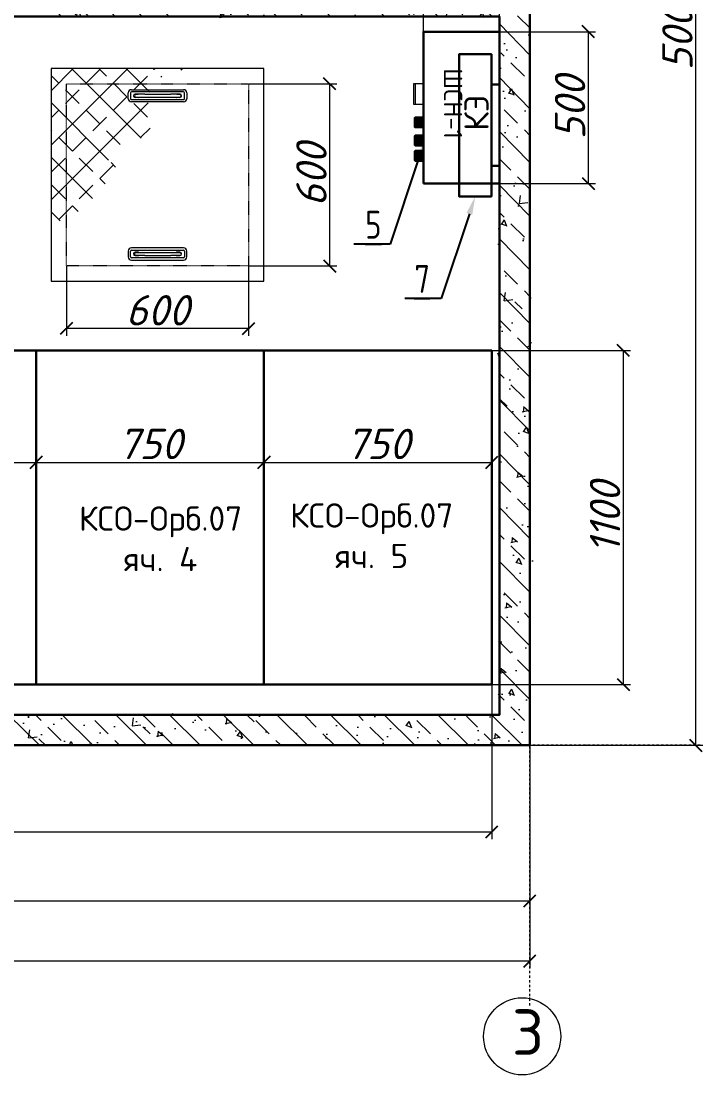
# Model space of a CAD drawing. Header units: millimetres. Extents: x 18305 to 53696, y 2146 to 15344.
# Drawn here: x 36218 to 38463, y 8515 to 11985 of the extents above; entities that cross this region are included whole.
import ezdxf
from ezdxf import colors
from ezdxf.entities.mleader import LeaderData, LeaderLine
from ezdxf.enums import TextEntityAlignment as Align
from ezdxf.math import Vec2, Vec3

# ---------------------------------------------------------------- set-up
doc = ezdxf.new("R2010")
doc.units = ezdxf.units.MM
doc.set_wipeout_variables(frame=1)
for name, pattern in [('A_HIDDEN1', [0.333334, 0.166667, -0.166667]), ('DASHDOT2', [0.5, 0.25, -0.125, 0, -0.125]), ('Сплошная', [0])]:
    doc.linetypes.add(name, pattern=pattern)
doc.layers.add('НОЛЬ', color=7, linetype='Continuous')
doc.layers.add('Основная', color=7, linetype='Continuous', lineweight=15)
doc.styles.get("Standard").update_dxf_attribs({"font": 'cs_gost2304a.shx'})
doc.styles.add('ГОСТ-100', font='isocpeur.ttf', dxfattribs={"height": 100})
doc.styles.add('ГОСТ-150', font='isocpeur.ttf', dxfattribs={"height": 150})
doc.styles.add('ГОСТ-60', font='isocpeur.ttf', dxfattribs={"height": 60})
doc.styles.add('ГОСТ-80', font='isocpeur.ttf', dxfattribs={"height": 80})
doc.styles.add('ИСО курсив', font='isocpeui.ttf')
doc.dimstyles.new('ГОСТ-80', dxfattribs={"dimtxt": 80, "dimasz": 40, "dimexe": 24, "dimexo": 1, "dimgap": 10, "dimtad": 1, "dimdec": 0, "dimtxsty": 'ГОСТ-80', "dimblk": 'OBLIQUE', "dimcen": 2.5, "dimclrd": 251, "dimclre": 251, "dimclrt": 251, "dimadec": 0, "dimazin": 0, "dimtfac": 1, "dimtdec": 0, "dimtmove": 0, "dimatfit": 3, "dimfxl": 250, "dimlwd": 9, "dimlwe": 9, "dimarcsym": 2})

# ---------------------------------------------------------------- blocks, each defined once
blk = doc.blocks.new('_OBLIQUE')
at = {"color": 0, "linetype": 'ByBlock'}
blk.add_line((-0.5, -0.5), (0.5, 0.5), dxfattribs=at)
blk = doc.blocks.new('*D1936')
at = {"color": 251, "linetype": 'Сплошная', "lineweight": 9, "transparency": 16777216}
for p, q in [((33892.78248774013, 9599.031825515092), (33892.78248774013, 9063.774502863846)), ((37892.78248774013, 9574.03182551547), (37892.78248774013, 9063.774502863846))]:
    blk.add_line(p, q, dxfattribs=at)
at = {"color": 251, "linetype": 'Continuous', "lineweight": 9, "transparency": 16777216}
blk.add_line((33892.78248774013, 9087.774502863846), (37892.78248774013, 9087.774502863846), dxfattribs=at)
at = {"layer": 'Defpoints', "color": 0, "transparency": 16777216}
for p in [(33892.78248774013, 9600.031825515092), (37892.78248774013, 9575.03182551547), (37892.78248774013, 9087.774502863846)]:
    blk.add_point(p, dxfattribs=at)
at = {"color": 251, "lineweight": 9, "transparency": 16777216, "xscale": 40, "yscale": 40, "zscale": 40, "rotation": 180}
blk.add_blockref('_OBLIQUE', (33892.78248774013, 9087.774502863846), dxfattribs=at)
at = {"color": 251, "lineweight": 9, "transparency": 16777216, "xscale": 40, "yscale": 40, "zscale": 40}
blk.add_blockref('_OBLIQUE', (37892.78248774013, 9087.774502863846), dxfattribs=at)
at = {"color": 7, "lineweight": 40, "transparency": 16777216, "insert": (35892.78248774013, 9147.774502863846), "char_height": 100, "attachment_point": 5, "style": 'ИСО курсив'}
blk.add_mtext('4000', dxfattribs=at)
blk = doc.blocks.new('*U889')
at = {"lineweight": 18}
h = blk.add_hatch(dxfattribs=at)
h.set_pattern_fill('ANSI33', scale=500)
h.set_pattern_definition([(45, (-270421877.2363863, -182957272.1720382), (-88.38834764831844, 88.38834764831844), []), (45, (-270421788.8480388, -182957272.1720382), (-88.38834764831844, 88.38834764831844), [62.5, -31.25])])
h.paths.add_polyline_path([(0, 4000.000000000015), (0, 0), (2500, 0), (2500, 4000.000000000015)])
h.paths.add_polyline_path([(2400, 3900.000000000015), (2400, 100), (100.0000000000001, 100), (100.0000000000001, 3900.000000000015)], flags=16)
h = blk.add_hatch(dxfattribs=at)
h.set_pattern_fill('AR-CONC', scale=30)
h.set_pattern_definition([(49.99999999999999, (-270421877.2363863, -182957272.1720382), (215.178054780226, -18.82564049477853), [22.5, -247.5]), (355, (-270421877.2363863, -182957272.1720382), (-41.6254000839, 225.6576401100035), [18, -198]), (100.45144446, (-270421859.304882, -182957273.7408414), (173.5526540181336, 206.8319972905888), [19.12205759999996, -210.3426335999997]), (46.18420000000001, (-270421877.2363863, -182957212.1720382), (320.1723992014717, -49.65578423792296), [33.75, -371.25]), (96.63563549, (-270421850.5553628, -182957216.3100303), (280.3985837022685, 292.2355802323651), [28.6831026, -315.5141279999999]), (351.1841639899999, (-270421877.2363863, -182957212.1720382), (280.3985835164319, 292.2355800809971), [27, -297.0000003]), (21, (-270421847.2363863, -182957227.1720382), (179.0721156355385, -120.7856671996016), [22.5, -247.5]), (326.0000000000001, (-270421847.2363863, -182957227.1720382), (72.99459957647451, 217.5450135140559), [18, -198]), (71.45144474, (-270421832.3137101, -182957237.2375104), (252.0667130189913, 96.75934584190615), [19.122057, -210.3426336]), (37.50000000000001, (-270421877.2363863, -182957272.1720382), (3.647956595187201, 99.86815614939344), [0, -195.6, 0, -201, 0, -198.75]), (7.499999999999999, (-270421877.2363863, -182957272.1720382), (78.92086123264458, 118.3235135647081), [0, -114.6, 0, -191.1, 0, -75.75]), (327.5, (-270421944.1363863, -182957272.1720382), (160.1467308517227, -6.766461520313927), [0, -75, 0, -234, 0, -310.5]), (317.5, (-270421974.1363863, -182957272.1720382), (174.9558508027159, 30.03149469969532), [0, -97.5, 0, -155.4, 0, -220.5])])
h.paths.add_polyline_path([(1.13686837721616e-13, 4000.000000000015), (0, 4.547473508864641e-13), (2500, 9.094947017729282e-13), (2500, 4000.000000000015)])
h.paths.add_polyline_path([(2400, 3900.000000000015), (2400, 100), (100.0000000000001, 100), (100, 3900.000000000015)], flags=16)
at = {"color": 7, "lineweight": 30}
for points in [[(0, 4000.000000000015), (2500, 4000.000000000015), (2500, 0), (0, 0)], [(100, 3900.000000000015), (2400, 3900.000000000015), (2400, 100), (100, 100)]]:
    blk.add_lwpolyline(points, close=True, dxfattribs=at)
blk = doc.blocks.new('A$C196e052b')
at = {"color": 252, "lineweight": 18}
blk.add_wipeout([(-400.0000000029106, 799.9999999999998), (-400.0000000029104, 99.99999999999966), (300.0000000000002, 99.99999999999976), (299.9999999999999, 799.9999999999999)], dxfattribs=at)
at = {"lineweight": 13, "ltscale": 2, "transparency": 33554687}
h = blk.add_hatch(dxfattribs=at)
h.set_pattern_fill('ANSI33', color=252, scale=20, angle=90)
h.set_pattern_definition([(135, (-1071955.989897668, -699230.8765057246), (-89.80256121069155, -89.80256121069154), []), (135, (-1071955.989897668, -699141.0739057581), (-89.80256121069155, -89.80256121069154), [63.50000000000002, -31.75000000000001])])
edge = h.paths.add_edge_path()
edge.add_spline(control_points=[(-400, 328.6136316210032), (-381.4811837077141, 222.0423559178598), (-86.93459724960849, 561.0194829106331), (-261.5274742245674, 461.8881329782307), (-250.1235035657883, 471.7240742268041), (-7.720676155295223, 641.090294778347), (-68.65601353859529, 558.5043798824772)], knot_values=[0, 0, 0, 0, 147.1957490608899, 240.430400332696, 284.5336143072386, 347.4544513214497, 347.4544513214497, 347.4544513214497, 347.4544513214497], degree=3, periodic=0)
edge.add_spline(control_points=[(-68.65601353859529, 558.5043798824772), (-83.88816663110629, 692.3374128341675), (-113.837870657444, 780.9436060786247), (63.87716839229688, 800)], knot_values=[347.4544513214497, 347.4544513214497, 347.4544513214497, 347.4544513214497, 519.254660040759, 519.254660040759, 519.254660040759, 519.254660040759], degree=3, periodic=0)
edge.add_line((63.87716839229688, 800), (-400, 800))
edge.add_line((-400, 800), (-400, 328.6136316210032))
h = blk.add_hatch(dxfattribs=at)
h.set_pattern_fill('ANSI33', color=252, scale=20, angle=180)
h.set_pattern_definition([(225, (-1071955.989897668, -699230.8765057246), (89.80256121069154, -89.80256121069155), []), (225, (-1072045.792497635, -699230.8765057246), (89.80256121069154, -89.80256121069155), [63.50000000000002, -31.75000000000001])])
edge = h.paths.add_edge_path()
edge.add_spline(control_points=[(-400, 328.6136316210032), (-381.4811837077141, 222.0423559178598), (-86.93459724960849, 561.0194829106331), (-261.5274742245674, 461.8881329782307), (-250.1235035657883, 471.7240742268041), (-7.720676155295223, 641.090294778347), (-68.65601353859529, 558.5043798824772)], knot_values=[0, 0, 0, 0, 147.1957490608899, 240.430400332696, 284.5336143072386, 347.4544513214497, 347.4544513214497, 347.4544513214497, 347.4544513214497], degree=3, periodic=0)
edge.add_spline(control_points=[(-68.65601353859529, 558.5043798824772), (-83.88816663110629, 692.3374128341675), (-113.837870657444, 780.9436060786247), (63.87716839229688, 800)], knot_values=[347.4544513214497, 347.4544513214497, 347.4544513214497, 347.4544513214497, 519.254660040759, 519.254660040759, 519.254660040759, 519.254660040759], degree=3, periodic=0)
edge.add_line((63.87716839229688, 800), (-400, 800))
edge.add_line((-400, 800), (-400, 328.6136316210032))
at = {"color": 252, "lineweight": 5, "ltscale": 2, "transparency": 33554687}
for p, q in [((-135.8519999996061, 730.4976490735426), (35.85199999657925, 730.4976490735426)), ((-146.2323484137887, 700.8133006691351), (-146.2323484137887, 720.1173006891622)), ((-138.8999999776715, 720.1173006891622), (-138.8999999776715, 700.8133006691351)), ((35.85199999657925, 723.1653006672277), (-135.8519999996061, 723.1653006672277)), ((-135.8519999996061, 697.7653006910696), (35.85199999657925, 697.7653006910696)), ((-123.9000295415753, 715.9652711152448), (-113.9000295415753, 715.9652711152448)), ((-113.9000295415753, 704.9652711152448), (-123.9000295415753, 704.9652711152448)), ((-91.10002952965442, 715.4652711152448), (-121.1000295296544, 715.4652711152448)), ((-121.1000295296544, 705.4652711152448), (-91.10002952965442, 705.4652711152448)), ((-91.10002952965442, 715.4652711152448), (-6.100029529654421, 715.4652711152448)), ((-91.10002952965442, 705.4652711152448), (-6.100029529654421, 705.4652711152448)), ((23.89997047034558, 715.4652711152448), (-6.100029529654421, 715.4652711152448)), ((-6.100029529654421, 705.4652711152448), (23.89997047034558, 705.4652711152448)), ((13.89997047034558, 715.9652711152448), (23.89997047034558, 715.9652711152448)), ((23.89997047034558, 704.9652711152448), (13.89997047034558, 704.9652711152448)), ((38.90000000444707, 700.8133006691351), (38.90000000444707, 720.1173006891622)), ((46.23234844056424, 720.1173006891622), (46.23234844056424, 700.8133006691351)), ((35.85199999657925, 690.4329522847547), (-135.8519999996061, 690.4329522847547)), ((35.85199999657925, 209.5670477151289), (-135.8519999996061, 209.5670477151289)), ((-146.2323484137887, 199.1866992711439), (-146.2323484137887, 179.8826992511167)), ((-138.8999999776715, 179.8826992511167), (-138.8999999776715, 199.1866992711439)), ((-135.8519999996061, 202.2346992492094), (35.85199999657925, 202.2346992492094)), ((35.85199999657925, 176.8346992730512), (-135.8519999996061, 176.8346992730512)), ((-113.9000295415753, 195.0347288250341), (-123.9000295415753, 195.0347288250341)), ((-123.9000295415753, 184.0347288250341), (-113.9000295415753, 184.0347288250341)), ((-121.1000295296544, 194.5347288250341), (-91.10002952965442, 194.5347288250341)), ((-91.10002952965442, 184.5347288250341), (-121.1000295296544, 184.5347288250341)), ((-91.10002952965442, 194.5347288250341), (-6.100029529654421, 194.5347288250341)), ((-91.10002952965442, 184.5347288250341), (-6.100029529654421, 184.5347288250341)), ((-6.100029529654421, 194.5347288250341), (23.89997047034558, 194.5347288250341)), ((23.89997047034558, 184.5347288250341), (-6.100029529654421, 184.5347288250341)), ((23.89997047034558, 195.0347288250341), (13.89997047034558, 195.0347288250341)), ((13.89997047034558, 184.0347288250341), (23.89997047034558, 184.0347288250341)), ((38.90000000444707, 199.1866992711439), (38.90000000444707, 179.8826992511167)), ((46.23234844056424, 179.8826992511167), (46.23234844056424, 199.1866992711439)), ((-135.8519999996061, 169.5023508667364), (35.85199999657925, 169.5023508667364))]:
    blk.add_line(p, q, dxfattribs=at)
at = {"color": 252, "lineweight": 18}
blk.add_lwpolyline([(300, 800), (-400, 800), (-400, 100), (300, 100)], close=True, dxfattribs=at)
at = {"color": 252, "linetype": 'A_HIDDEN1', "lineweight": 20, "ltscale": 10}
blk.add_lwpolyline([(-350, 750), (250, 750), (250, 150), (-350, 150)], close=True, dxfattribs=at)
at = {"color": 252, "lineweight": 5, "ltscale": 2, "transparency": 33554687}
for centre, radius, start, end in [((-135.8519999996061, 720.1173006891622), 10.38034841870831, 90, 180), ((35.85199999657925, 720.1173006891622), 10.38034841872286, 0, 90), ((-135.8519999996061, 700.8133006691351), 10.38034841872286, 180, 270), ((-135.8519999996061, 720.1173006891622), 3.048000000009781, 90, 180), ((-135.8519999996061, 700.8133006691351), 3.047999999995229, 180, 270), ((-123.9000295415753, 710.4652711152448), 5.500000000000002, 90, 270), ((-121.1000295296544, 710.4652711152448), 5.000000000000002, 90, 270), ((-113.9000295415753, 710.4652711152448), 5.50000000000187, 65.38002367758496, 90), ((-113.9000295415753, 710.4652711152448), 5.500000000000002, 270, 294.619976322415), ((13.89997047034558, 710.4652711152448), 5.500000000000002, 90, 114.619976322415), ((13.89997047034558, 710.4652711152448), 5.50000000000187, 245.380023677585, 270), ((23.89997047034558, 710.4652711152448), 5.500000000000002, 270, 90), ((23.89997047034558, 710.4652711152448), 5.000000000000002, 270, 90), ((35.85199999657925, 720.1173006891622), 3.047999999995229, 0, 90), ((35.85199999657925, 700.8133006691351), 3.048000000009781, 270, 0), ((35.85199999657925, 700.8133006691351), 10.38034841870831, 270, 0), ((-135.8519999996061, 199.1866992711439), 10.38034841872286, 90, 180), ((35.85199999657925, 199.1866992711439), 10.38034841870831, 0, 90), ((-135.8519999996061, 179.8826992511167), 10.38034841870831, 180, 270), ((-135.8519999996061, 199.1866992711439), 3.047999999995229, 90, 180), ((-135.8519999996061, 179.8826992511167), 3.048000000009781, 180, 270), ((-123.9000295415753, 189.5347288250341), 5.500000000000002, 90, 270), ((-121.1000295296544, 189.5347288250341), 5.000000000000002, 90, 270), ((-113.9000295415753, 189.5347288250341), 5.500000000000002, 65.38002367758496, 90), ((-113.9000295415753, 189.5347288250341), 5.50000000000187, 270, 294.619976322415), ((13.89997047034558, 189.5347288250341), 5.50000000000187, 90, 114.619976322415), ((13.89997047034558, 189.5347288250341), 5.500000000000002, 245.380023677585, 270), ((23.89997047034558, 189.5347288250341), 5.500000000000002, 270, 90), ((23.89997047034558, 189.5347288250341), 5.000000000000002, 270, 90), ((35.85199999657925, 199.1866992711439), 3.048000000009781, 0, 90), ((35.85199999657925, 179.8826992511167), 3.047999999995229, 270, 0), ((35.85199999657925, 179.8826992511167), 10.38034841872286, 270, 0)]:
    blk.add_arc(centre, radius, start, end, dxfattribs=at)
blk = doc.blocks.new('к4у4е54е')
at = {"color": 7, "lineweight": 40}
blk.add_blockref('A$C196e052b', (3440.590660401736, 750.3810383882083), dxfattribs=at)
blk = doc.blocks.new('*D1946')
at = {"color": 251, "linetype": 'Сплошная', "lineweight": 9, "transparency": 16777216}
for p, q in [((36968.21769169836, 11778.62392857476), (37258.04792919189, 11778.62392857476)), ((36968.21769169836, 11178.62392857476), (37258.04792919189, 11178.62392857476))]:
    blk.add_line(p, q, dxfattribs=at)
at = {"color": 251, "linetype": 'Continuous', "lineweight": 9, "transparency": 16777216}
blk.add_line((37234.04792919189, 11778.62392857476), (37234.04792919189, 11178.62392857476), dxfattribs=at)
at = {"layer": 'Defpoints', "color": 0, "transparency": 16777216}
for p in [(36967.21769169836, 11778.62392857476), (36967.21769169836, 11178.62392857476), (37234.04792919189, 11178.62392857476)]:
    blk.add_point(p, dxfattribs=at)
at = {"color": 251, "lineweight": 9, "transparency": 16777216, "xscale": 40, "yscale": 40, "zscale": 40}
for p, rotation in [((37234.04792919189, 11778.62392857476), 90), ((37234.04792919189, 11178.62392857476), 270)]:
    blk.add_blockref('_OBLIQUE', p, dxfattribs=dict(at, rotation=rotation))
at = {"color": 7, "lineweight": 40, "transparency": 16777216, "insert": (37174.04792919188, 11478.62392857475), "char_height": 100, "attachment_point": 5, "rotation": 90, "style": 'ИСО курсив'}
blk.add_mtext('600', dxfattribs=at)
blk = doc.blocks.new('*D1947')
at = {"color": 251, "linetype": 'Сплошная', "lineweight": 9, "transparency": 16777216}
for p, q in [((36367.21769169834, 11177.62392857473), (36367.21769169834, 10948.67539437488)), ((36967.21769169834, 11177.62392857473), (36967.21769169834, 10948.67539437488))]:
    blk.add_line(p, q, dxfattribs=at)
at = {"color": 251, "linetype": 'Continuous', "lineweight": 9, "transparency": 16777216}
blk.add_line((36967.21769169834, 10972.67539437488), (36367.21769169834, 10972.67539437488), dxfattribs=at)
at = {"layer": 'Defpoints', "color": 0, "transparency": 16777216}
for p in [(36367.21769169834, 11178.62392857473), (36967.21769169834, 11178.62392857473), (36367.21769169834, 10972.67539437488)]:
    blk.add_point(p, dxfattribs=at)
at = {"color": 251, "lineweight": 9, "transparency": 16777216, "xscale": 40, "yscale": 40, "zscale": 40, "rotation": 180}
blk.add_blockref('_OBLIQUE', (36367.21769169834, 10972.67539437488), dxfattribs=at)
at = {"color": 251, "lineweight": 9, "transparency": 16777216, "xscale": 40, "yscale": 40, "zscale": 40}
blk.add_blockref('_OBLIQUE', (36967.21769169834, 10972.67539437488), dxfattribs=at)
at = {"color": 7, "lineweight": 40, "transparency": 16777216, "insert": (36667.21769169834, 11032.67539437488), "char_height": 100, "attachment_point": 5, "style": 'ИСО курсив'}
blk.add_mtext('600', dxfattribs=at)
blk = doc.blocks.new('*D1967')
at = {"color": 251, "linetype": 'Сплошная', "lineweight": 9, "transparency": 16777216}
for p, q in [((37893.78248774055, 14600.0318255151), (38462.79505296413, 14600.0318255151)), ((37893.78248774055, 9600.031825515096), (38462.79505296413, 9600.031825515096))]:
    blk.add_line(p, q, dxfattribs=at)
at = {"color": 251, "linetype": 'Continuous', "lineweight": 9, "transparency": 16777216}
blk.add_line((38438.79505296413, 14600.0318255151), (38438.79505296413, 9600.031825515096), dxfattribs=at)
at = {"layer": 'Defpoints', "color": 0, "transparency": 16777216}
for p in [(37892.78248774055, 14600.0318255151), (37892.78248774055, 9600.031825515096), (38438.79505296413, 9600.031825515096)]:
    blk.add_point(p, dxfattribs=at)
at = {"color": 251, "lineweight": 9, "transparency": 16777216, "xscale": 40, "yscale": 40, "zscale": 40}
for p, rotation in [((38438.79505296413, 14600.0318255151), 90), ((38438.79505296413, 9600.031825515096), 270)]:
    blk.add_blockref('_OBLIQUE', p, dxfattribs=dict(at, rotation=rotation))
at = {"color": 7, "lineweight": 40, "transparency": 16777216, "insert": (38378.79505296412, 11961.78590835677), "char_height": 100, "attachment_point": 5, "rotation": 90, "style": 'ИСО курсив'}
blk.add_mtext('5000', dxfattribs=at)
blk = doc.blocks.new('*D1871')
at = {"color": 251, "linetype": 'Сплошная', "lineweight": 9, "transparency": 16777216}
for p, q in [((35517.78248774052, 10734.33528456214), (35517.78248774052, 10507.85205545754)), ((36267.78248774052, 10734.33528456214), (36267.78248774052, 10507.85205545754))]:
    blk.add_line(p, q, dxfattribs=at)
at = {"color": 251, "linetype": 'Continuous', "lineweight": 9, "transparency": 16777216}
blk.add_line((35517.78248774052, 10531.85205545754), (36267.78248774052, 10531.85205545754), dxfattribs=at)
at = {"layer": 'Defpoints', "color": 0, "transparency": 16777216}
for p in [(35517.78248774052, 10735.33528456214), (36267.78248774052, 10735.33528456214), (36267.78248774052, 10531.85205545754)]:
    blk.add_point(p, dxfattribs=at)
at = {"color": 251, "lineweight": 9, "transparency": 16777216, "xscale": 40, "yscale": 40, "zscale": 40, "rotation": 180}
blk.add_blockref('_OBLIQUE', (35517.78248774052, 10531.85205545754), dxfattribs=at)
at = {"color": 251, "lineweight": 9, "transparency": 16777216, "xscale": 40, "yscale": 40, "zscale": 40}
blk.add_blockref('_OBLIQUE', (36267.78248774052, 10531.85205545754), dxfattribs=at)
at = {"color": 7, "lineweight": 40, "transparency": 16777216, "insert": (35892.78248774052, 10592.49599485148), "char_height": 100, "attachment_point": 5, "style": 'ИСО курсив'}
blk.add_mtext('750', dxfattribs=at)
blk = doc.blocks.new('*D1872')
at = {"color": 251, "linetype": 'Сплошная', "lineweight": 9, "transparency": 16777216}
for p, q in [((36267.78248774052, 10734.33528456214), (36267.78248774052, 10507.85205545754)), ((37017.78248774052, 10734.33528456214), (37017.78248774052, 10507.85205545754))]:
    blk.add_line(p, q, dxfattribs=at)
at = {"color": 251, "linetype": 'Continuous', "lineweight": 9, "transparency": 16777216}
blk.add_line((36267.78248774052, 10531.85205545754), (37017.78248774052, 10531.85205545754), dxfattribs=at)
at = {"layer": 'Defpoints', "color": 0, "transparency": 16777216}
for p in [(36267.78248774052, 10735.33528456214), (37017.78248774052, 10735.33528456214), (37017.78248774052, 10531.85205545754)]:
    blk.add_point(p, dxfattribs=at)
at = {"color": 251, "lineweight": 9, "transparency": 16777216, "xscale": 40, "yscale": 40, "zscale": 40, "rotation": 180}
blk.add_blockref('_OBLIQUE', (36267.78248774052, 10531.85205545754), dxfattribs=at)
at = {"color": 251, "lineweight": 9, "transparency": 16777216, "xscale": 40, "yscale": 40, "zscale": 40}
blk.add_blockref('_OBLIQUE', (37017.78248774052, 10531.85205545754), dxfattribs=at)
at = {"color": 7, "lineweight": 40, "transparency": 16777216, "insert": (36642.78248774052, 10592.49599485148), "char_height": 100, "attachment_point": 5, "style": 'ИСО курсив'}
blk.add_mtext('750', dxfattribs=at)
blk = doc.blocks.new('*D1873')
at = {"color": 251, "linetype": 'Сплошная', "lineweight": 9, "transparency": 16777216}
for p, q in [((37017.78248774052, 10734.33528456214), (37017.78248774052, 10507.85205545754)), ((37767.78248774052, 10734.33528456214), (37767.78248774052, 10507.85205545754))]:
    blk.add_line(p, q, dxfattribs=at)
at = {"color": 251, "linetype": 'Continuous', "lineweight": 9, "transparency": 16777216}
blk.add_line((37017.78248774052, 10531.85205545754), (37767.78248774052, 10531.85205545754), dxfattribs=at)
at = {"layer": 'Defpoints', "color": 0, "transparency": 16777216}
for p in [(37017.78248774052, 10735.33528456214), (37767.78248774052, 10735.33528456214), (37767.78248774052, 10531.85205545754)]:
    blk.add_point(p, dxfattribs=at)
at = {"color": 251, "lineweight": 9, "transparency": 16777216, "xscale": 40, "yscale": 40, "zscale": 40, "rotation": 180}
blk.add_blockref('_OBLIQUE', (37017.78248774052, 10531.85205545754), dxfattribs=at)
at = {"color": 251, "lineweight": 9, "transparency": 16777216, "xscale": 40, "yscale": 40, "zscale": 40}
blk.add_blockref('_OBLIQUE', (37767.78248774052, 10531.85205545754), dxfattribs=at)
at = {"color": 7, "lineweight": 40, "transparency": 16777216, "insert": (37392.78248774052, 10592.49599485148), "char_height": 100, "attachment_point": 5, "style": 'ИСО курсив'}
blk.add_mtext('750', dxfattribs=at)
blk = doc.blocks.new('*D1969')
at = {"color": 251, "linetype": 'Сплошная', "lineweight": 9, "transparency": 16777216}
for p, q in [((34017.78248774052, 9799.031825515092), (34017.78248774052, 9291.28692914173)), ((37767.78248774052, 9799.031825515092), (37767.78248774052, 9291.28692914173))]:
    blk.add_line(p, q, dxfattribs=at)
at = {"color": 251, "linetype": 'Continuous', "lineweight": 9, "transparency": 16777216}
blk.add_line((34017.78248774052, 9315.28692914173), (37767.78248774052, 9315.28692914173), dxfattribs=at)
at = {"layer": 'Defpoints', "color": 0, "transparency": 16777216}
for p in [(34017.78248774052, 9800.031825515092), (37767.78248774052, 9800.031825515092), (37767.78248774052, 9315.28692914173)]:
    blk.add_point(p, dxfattribs=at)
at = {"color": 251, "lineweight": 9, "transparency": 16777216, "xscale": 40, "yscale": 40, "zscale": 40, "rotation": 180}
blk.add_blockref('_OBLIQUE', (34017.78248774052, 9315.28692914173), dxfattribs=at)
at = {"color": 251, "lineweight": 9, "transparency": 16777216, "xscale": 40, "yscale": 40, "zscale": 40}
blk.add_blockref('_OBLIQUE', (37767.78248774052, 9315.28692914173), dxfattribs=at)
at = {"color": 7, "lineweight": 40, "transparency": 16777216, "insert": (35892.78248774052, 9375.93086853567), "char_height": 100, "attachment_point": 5, "style": 'ИСО курсив'}
blk.add_mtext('3750', dxfattribs=at)
blk = doc.blocks.new('*D1973')
at = {"color": 251, "linetype": 'Сплошная', "lineweight": 9, "transparency": 16777216}
for p, q in [((27842.78248774018, 9599.031825515092), (27842.78248774018, 8865.858621880237)), ((37892.78248774016, 9599.031825514336), (37892.78248774016, 8865.858621880237))]:
    blk.add_line(p, q, dxfattribs=at)
at = {"color": 251, "linetype": 'Continuous', "lineweight": 9, "transparency": 16777216}
blk.add_line((27842.78248774018, 8889.858621880237), (37892.78248774016, 8889.858621880237), dxfattribs=at)
at = {"layer": 'Defpoints', "color": 0, "transparency": 16777216}
for p in [(27842.78248774018, 9600.031825515092), (37892.78248774016, 9600.031825514336), (37892.78248774016, 8889.858621880237)]:
    blk.add_point(p, dxfattribs=at)
at = {"color": 251, "lineweight": 9, "transparency": 16777216, "xscale": 40, "yscale": 40, "zscale": 40, "rotation": 180}
blk.add_blockref('_OBLIQUE', (27842.78248774018, 8889.858621880237), dxfattribs=at)
at = {"color": 251, "lineweight": 9, "transparency": 16777216, "xscale": 40, "yscale": 40, "zscale": 40}
blk.add_blockref('_OBLIQUE', (37892.78248774016, 8889.858621880237), dxfattribs=at)
at = {"color": 7, "lineweight": 40, "transparency": 16777216, "insert": (32867.78248774017, 8949.858621880237), "char_height": 100, "attachment_point": 5, "style": 'ИСО курсив'}
blk.add_mtext('10050', dxfattribs=at)
blk = doc.blocks.new('*D1977')
at = {"color": 251, "linetype": 'Сплошная', "lineweight": 9, "transparency": 16777216}
for p, q in [((37768.78248774054, 10900.0318255151), (38224.5960257298, 10900.0318255151)), ((37768.78248774054, 9800.031825515096), (38224.5960257298, 9800.031825515096))]:
    blk.add_line(p, q, dxfattribs=at)
at = {"color": 251, "linetype": 'Continuous', "lineweight": 9, "transparency": 16777216}
blk.add_line((38200.5960257298, 10900.0318255151), (38200.5960257298, 9800.031825515096), dxfattribs=at)
at = {"layer": 'Defpoints', "color": 0, "transparency": 16777216}
for p in [(37767.78248774054, 10900.0318255151), (37767.78248774054, 9800.031825515096), (38200.5960257298, 9800.031825515096)]:
    blk.add_point(p, dxfattribs=at)
at = {"color": 251, "lineweight": 9, "transparency": 16777216, "xscale": 40, "yscale": 40, "zscale": 40}
for p, rotation in [((38200.5960257298, 10900.0318255151), 90), ((38200.5960257298, 9800.031825515096), 270)]:
    blk.add_blockref('_OBLIQUE', p, dxfattribs=dict(at, rotation=rotation))
at = {"color": 7, "lineweight": 40, "transparency": 16777216, "insert": (38140.59602572979, 10350.03182551508), "char_height": 100, "attachment_point": 5, "rotation": 90, "style": 'ИСО курсив'}
blk.add_mtext('1100', dxfattribs=at)
blk = doc.blocks.new('*D1940')
at = {"color": 251, "linetype": 'Сплошная', "lineweight": 9, "transparency": 16777216}
for p, q in [((37768.17429205133, 11950.0318255151), (38109.366659513, 11950.0318255151)), ((37781.05244051116, 11450.0318255151), (38109.366659513, 11450.0318255151))]:
    blk.add_line(p, q, dxfattribs=at)
at = {"color": 251, "linetype": 'Continuous', "lineweight": 9, "transparency": 16777216}
blk.add_line((38085.366659513, 11950.0318255151), (38085.366659513, 11450.0318255151), dxfattribs=at)
at = {"layer": 'Defpoints', "color": 0, "transparency": 16777216}
for p in [(37767.17429205133, 11950.0318255151), (37780.05244051116, 11450.0318255151), (38085.366659513, 11450.0318255151)]:
    blk.add_point(p, dxfattribs=at)
at = {"color": 251, "lineweight": 9, "transparency": 16777216, "xscale": 40, "yscale": 40, "zscale": 40}
for p, rotation in [((38085.366659513, 11950.0318255151), 90), ((38085.366659513, 11450.0318255151), 270)]:
    blk.add_blockref('_OBLIQUE', p, dxfattribs=dict(at, rotation=rotation))
at = {"color": 7, "lineweight": 40, "transparency": 16777216, "insert": (38025.36665951299, 11700.03182551508), "char_height": 100, "attachment_point": 5, "rotation": 90, "style": 'ИСО курсив'}
blk.add_mtext('500', dxfattribs=at)
blk = doc.blocks.new('*D1941')
at = {"color": 251, "linetype": 'Сплошная', "lineweight": 9, "transparency": 16777216}
for p, q in [((37542.78248774052, 11951.03182551509), (37542.78248774052, 12349.55604400707)), ((37792.78248774052, 11951.03182551509), (37792.78248774052, 12349.55604400707))]:
    blk.add_line(p, q, dxfattribs=at)
at = {"color": 251, "linetype": 'Continuous', "lineweight": 9, "transparency": 16777216}
blk.add_line((37542.78248774052, 12325.55604400707), (37792.78248774052, 12325.55604400707), dxfattribs=at)
at = {"layer": 'Defpoints', "color": 0, "transparency": 16777216}
for p in [(37792.78248774052, 12325.55604400707), (37542.78248774052, 11950.03182551509), (37792.78248774052, 11950.03182551509)]:
    blk.add_point(p, dxfattribs=at)
at = {"color": 251, "lineweight": 9, "transparency": 16777216, "xscale": 40, "yscale": 40, "zscale": 40, "rotation": 180}
blk.add_blockref('_OBLIQUE', (37542.78248774052, 12325.55604400707), dxfattribs=at)
at = {"color": 251, "lineweight": 9, "transparency": 16777216, "xscale": 40, "yscale": 40, "zscale": 40}
blk.add_blockref('_OBLIQUE', (37792.78248774052, 12325.55604400707), dxfattribs=at)
at = {"color": 7, "lineweight": 40, "transparency": 16777216, "insert": (37667.78248774052, 12385.55604400707), "char_height": 100, "attachment_point": 5, "style": 'ИСО курсив'}
blk.add_mtext('250', dxfattribs=at)

msp = doc.modelspace()

# ---------------------------------------------------------------- linework, layer by layer
at = {"color": 5, "linetype": 'Continuous', "lineweight": 30}
msp.add_lwpolyline([(37542.78248774052, 11450.03182551509), (37542.78248774052, 11950.03182551509), (37792.78248774052, 11950.03182551509), (37792.78248774052, 11450.03182551509)], close=True, dxfattribs=at)
at = {"color": 194, "lineweight": 30}
msp.add_lwpolyline([(37766.37554932815, 11825.87028610846), (37766.37554932815, 11407.87028610846), (37660.16923523087, 11407.87028610846), (37660.16923523087, 11825.87028610846), (37660.16923523087, 11875.87028610846), (37766.37554932815, 11875.87028610846)], close=True, dxfattribs=at)
for points in [[(37792.78248774014, 11875.87028610846), (37792.78248774014, 11775.87028610846), (37766.37554932815, 11775.87028610846)], [(37792.78248774014, 11407.87028610846), (37792.78248774014, 11507.87028610846), (37766.37554932815, 11507.87028610846)]]:
    msp.add_lwpolyline(points, dxfattribs=at)
at = {"color": 5, "lineweight": 30}
for points in [[(35517.78248774052, 9800.031825515092), (36267.78248774052, 9800.031825515092), (36267.78248774052, 10900.03182551509), (35517.78248774052, 10900.03182551509)], [(36267.78248774052, 9800.031825515092), (37017.78248774052, 9800.031825515092), (37017.78248774052, 10900.03182551509), (36267.78248774052, 10900.03182551509)], [(37767.78248774052, 10900.03182551509), (37017.78248774052, 10900.03182551509), (37017.78248774052, 9800.031825515092), (37767.78248774052, 9800.031825515092)]]:
    msp.add_lwpolyline(points, close=True, dxfattribs=at)
at = {"layer": 'НОЛЬ', "color": 44, "linetype": 'DASHDOT2', "lineweight": 20, "ltscale": 30}
for p, q in [((37892.78248774009, 8743.715090035083), (37892.78248774055, 14801.40677248174)), ((38453.78987930003, 9600.031825515092), (27205.2966047712, 9600.031825515092))]:
    msp.add_line(p, q, dxfattribs=at)
at = {"layer": 'НОЛЬ', "color": 44, "linetype": 'Continuous', "lineweight": 20, "ltscale": 30}
msp.add_circle((37867.78248774009, 8641.644330686046), 127.0707593490556, dxfattribs=at)
at = {"layer": 'Основная', "color": 5, "linetype": 'ByBlock', "lineweight": 0, "ltscale": 10}
for p, q in [((37510.78248774052, 11709.77632692386), (37510.78248774052, 11779.29593334929)), ((37510.78248774052, 11779.29593334929), (37542.78248774052, 11779.29593334929)), ((37515.28248774052, 11779.29593334929), (37515.28248774052, 11709.77632692386)), ((37542.78248774052, 11709.77632692386), (37510.78248774052, 11709.77632692386)), ((37512.78248774052, 11666.05214736541), (37515.78248774052, 11669.05214736541)), ((37512.78248774052, 11666.05214736541), (37512.78248774052, 11637.05214736541)), ((37538.78248774052, 11669.05214736541), (37515.78248774052, 11669.05214736541)), ((37515.78248774052, 11669.05214736541), (37515.78248774052, 11634.05214736541)), ((37538.78248774052, 11667.6521473669), (37515.78248774052, 11667.6521473669)), ((37538.78248774052, 11666.45214736578), (37515.78248774052, 11666.45214736578)), ((37538.78248774052, 11665.25214736653), (37515.78248774052, 11665.25214736653)), ((37538.78248774052, 11664.05214736634), (37515.78248774052, 11664.05214736634)), ((37538.78248774052, 11662.85214736615), (37515.78248774052, 11662.85214736615)), ((37538.78248774052, 11661.6521473669), (37515.78248774052, 11661.6521473669)), ((37538.78248774052, 11669.05214736541), (37538.78248774052, 11634.05214736541)), ((37538.78248774052, 11666.05214736541), (37542.78248774052, 11666.05214736541)), ((37512.78248774052, 11637.05214736541), (37515.78248774052, 11634.05214736541)), ((37538.78248774052, 11660.45214736578), (37515.78248774052, 11660.45214736578)), ((37538.78248774052, 11659.25214736653), (37515.78248774052, 11659.25214736653)), ((37538.78248774052, 11658.05214736634), (37515.78248774052, 11658.05214736634)), ((37538.78248774052, 11656.85214736615), (37515.78248774052, 11656.85214736615)), ((37538.78248774052, 11655.6521473669), (37515.78248774052, 11655.6521473669)), ((37538.78248774052, 11654.45214736578), (37515.78248774052, 11654.45214736578)), ((37538.78248774052, 11653.25214736653), (37515.78248774052, 11653.25214736653)), ((37538.78248774052, 11652.05214736634), (37515.78248774052, 11652.05214736634)), ((37538.78248774052, 11650.85214736615), (37515.78248774052, 11650.85214736615)), ((37538.78248774052, 11649.65214736597), (37515.78248774052, 11649.65214736597)), ((37538.78248774052, 11648.45214736578), (37515.78248774052, 11648.45214736578)), ((37538.78248774052, 11647.25214736653), (37515.78248774052, 11647.25214736653)), ((37538.78248774052, 11646.05214736634), (37515.78248774052, 11646.05214736634)), ((37538.78248774052, 11644.85214736615), (37515.78248774052, 11644.85214736615)), ((37538.78248774052, 11643.65214736597), (37515.78248774052, 11643.65214736597)), ((37538.78248774052, 11642.45214736578), (37515.78248774052, 11642.45214736578)), ((37538.78248774052, 11641.25214736653), (37515.78248774052, 11641.25214736653)), ((37538.78248774052, 11640.05214736541), (37515.78248774052, 11640.05214736541)), ((37538.78248774052, 11638.85214736615), (37515.78248774052, 11638.85214736615)), ((37538.78248774052, 11637.65214736597), (37515.78248774052, 11637.65214736597)), ((37538.78248774052, 11636.45214736578), (37515.78248774052, 11636.45214736578)), ((37538.78248774052, 11635.25214736653), (37515.78248774052, 11635.25214736653)), ((37515.78248774052, 11634.05214736541), (37538.78248774052, 11634.05214736541)), ((37538.78248774052, 11637.05214736541), (37542.78248774052, 11637.05214736541)), ((37512.78248774052, 11606.05214736541), (37515.78248774052, 11609.05214736541)), ((37512.78248774052, 11606.05214736541), (37512.78248774052, 11577.05214736541)), ((37538.78248774052, 11609.05214736541), (37515.78248774052, 11609.05214736541)), ((37515.78248774052, 11609.05214736541), (37515.78248774052, 11574.05214736541)), ((37538.78248774052, 11607.6521473669), (37515.78248774052, 11607.6521473669)), ((37538.78248774052, 11606.45214736578), (37515.78248774052, 11606.45214736578)), ((37538.78248774052, 11605.25214736653), (37515.78248774052, 11605.25214736653)), ((37538.78248774052, 11604.05214736634), (37515.78248774052, 11604.05214736634)), ((37538.78248774052, 11602.85214736615), (37515.78248774052, 11602.85214736615)), ((37538.78248774052, 11601.6521473669), (37515.78248774052, 11601.6521473669)), ((37538.78248774052, 11600.45214736578), (37515.78248774052, 11600.45214736578)), ((37538.78248774052, 11599.25214736653), (37515.78248774052, 11599.25214736653)), ((37538.78248774052, 11598.05214736634), (37515.78248774052, 11598.05214736634)), ((37538.78248774052, 11596.85214736615), (37515.78248774052, 11596.85214736615)), ((37538.78248774052, 11595.6521473669), (37515.78248774052, 11595.6521473669)), ((37538.78248774052, 11594.45214736578), (37515.78248774052, 11594.45214736578)), ((37538.78248774052, 11593.25214736653), (37515.78248774052, 11593.25214736653)), ((37538.78248774052, 11592.05214736634), (37515.78248774052, 11592.05214736634)), ((37538.78248774052, 11609.05214736541), (37538.78248774052, 11574.05214736541)), ((37538.78248774052, 11606.05214736541), (37542.78248774052, 11606.05214736541)), ((37512.78248774052, 11577.05214736541), (37515.78248774052, 11574.05214736541)), ((37512.78248774052, 11556.05214736541), (37515.78248774052, 11559.05214736541)), ((37538.78248774052, 11590.85214736615), (37515.78248774052, 11590.85214736615)), ((37538.78248774052, 11589.65214736597), (37515.78248774052, 11589.65214736597)), ((37538.78248774052, 11588.45214736578), (37515.78248774052, 11588.45214736578)), ((37538.78248774052, 11587.25214736653), (37515.78248774052, 11587.25214736653)), ((37538.78248774052, 11586.05214736634), (37515.78248774052, 11586.05214736634)), ((37538.78248774052, 11584.85214736615), (37515.78248774052, 11584.85214736615)), ((37538.78248774052, 11583.65214736597), (37515.78248774052, 11583.65214736597)), ((37538.78248774052, 11582.45214736578), (37515.78248774052, 11582.45214736578)), ((37538.78248774052, 11581.25214736653), (37515.78248774052, 11581.25214736653)), ((37538.78248774052, 11580.05214736541), (37515.78248774052, 11580.05214736541)), ((37538.78248774052, 11578.85214736615), (37515.78248774052, 11578.85214736615)), ((37538.78248774052, 11577.65214736597), (37515.78248774052, 11577.65214736597)), ((37538.78248774052, 11576.45214736578), (37515.78248774052, 11576.45214736578)), ((37538.78248774052, 11575.25214736653), (37515.78248774052, 11575.25214736653)), ((37515.78248774052, 11574.05214736541), (37538.78248774052, 11574.05214736541)), ((37538.78248774052, 11559.05214736541), (37515.78248774052, 11559.05214736541)), ((37515.78248774052, 11559.05214736541), (37515.78248774052, 11524.05214736541)), ((37538.78248774052, 11557.6521473669), (37515.78248774052, 11557.6521473669)), ((37538.78248774052, 11577.05214736541), (37542.78248774052, 11577.05214736541)), ((37538.78248774052, 11559.05214736541), (37538.78248774052, 11524.05214736541)), ((37512.78248774052, 11556.05214736541), (37512.78248774052, 11527.05214736541)), ((37512.78248774052, 11527.05214736541), (37515.78248774052, 11524.05214736541)), ((37538.78248774052, 11556.45214736578), (37515.78248774052, 11556.45214736578)), ((37538.78248774052, 11555.25214736653), (37515.78248774052, 11555.25214736653)), ((37538.78248774052, 11554.05214736634), (37515.78248774052, 11554.05214736634)), ((37538.78248774052, 11552.85214736615), (37515.78248774052, 11552.85214736615)), ((37538.78248774052, 11551.6521473669), (37515.78248774052, 11551.6521473669)), ((37538.78248774052, 11550.45214736578), (37515.78248774052, 11550.45214736578)), ((37538.78248774052, 11549.25214736653), (37515.78248774052, 11549.25214736653)), ((37538.78248774052, 11548.05214736634), (37515.78248774052, 11548.05214736634)), ((37538.78248774052, 11546.85214736615), (37515.78248774052, 11546.85214736615)), ((37538.78248774052, 11545.6521473669), (37515.78248774052, 11545.6521473669)), ((37538.78248774052, 11544.45214736578), (37515.78248774052, 11544.45214736578)), ((37538.78248774052, 11543.25214736653), (37515.78248774052, 11543.25214736653)), ((37538.78248774052, 11542.05214736634), (37515.78248774052, 11542.05214736634)), ((37538.78248774052, 11540.85214736615), (37515.78248774052, 11540.85214736615)), ((37538.78248774052, 11539.65214736597), (37515.78248774052, 11539.65214736597)), ((37538.78248774052, 11538.45214736578), (37515.78248774052, 11538.45214736578)), ((37538.78248774052, 11537.25214736653), (37515.78248774052, 11537.25214736653)), ((37538.78248774052, 11536.05214736634), (37515.78248774052, 11536.05214736634)), ((37538.78248774052, 11534.85214736615), (37515.78248774052, 11534.85214736615)), ((37538.78248774052, 11533.65214736597), (37515.78248774052, 11533.65214736597)), ((37538.78248774052, 11532.45214736578), (37515.78248774052, 11532.45214736578)), ((37538.78248774052, 11531.25214736653), (37515.78248774052, 11531.25214736653)), ((37538.78248774052, 11530.05214736541), (37515.78248774052, 11530.05214736541)), ((37538.78248774052, 11528.85214736615), (37515.78248774052, 11528.85214736615)), ((37538.78248774052, 11527.65214736597), (37515.78248774052, 11527.65214736597)), ((37538.78248774052, 11526.45214736578), (37515.78248774052, 11526.45214736578)), ((37538.78248774052, 11525.25214736653), (37515.78248774052, 11525.25214736653)), ((37515.78248774052, 11524.05214736541), (37538.78248774052, 11524.05214736541)), ((37538.78248774052, 11556.05214736541), (37542.78248774052, 11556.05214736541)), ((37538.78248774052, 11527.05214736541), (37542.78248774052, 11527.05214736541))]:
    msp.add_line(p, q, dxfattribs=at)

# ---------------------------------------------------------------- block references
at = {"color": 7, "rotation": 270}
msp.add_blockref('*U889', (33892.78248774052, 12100.03182551509), dxfattribs=at)

# ---------------------------------------------------------------- texts
at = {"color": 5, "linetype": 'Continuous', "lineweight": 30, "style": 'ГОСТ-60'}
msp.add_text('ШСН-1', height=60, rotation=270, dxfattribs=at).set_placement((37640.32981187508, 11713.52405234036), align=Align.MIDDLE_CENTER)
at = {"color": 194, "lineweight": 30, "insert": (37717.34191240028, 11683.21956075041), "char_height": 80, "attachment_point": 5, "rotation": 90, "style": 'ГОСТ-100'}
msp.add_mtext_dynamic_manual_height_columns('\\pxqc;КЭ', width=1812.984121850619, gutter_width=500, heights=[0], dxfattribs=at)
at = {"color": 5, "lineweight": 30, "char_height": 80, "attachment_point": 7, "style": 'ГОСТ-80'}
for s, insert in [('\\pxqc;КСО-Орб.07\\Pяч. 4', (36416.09986648711, 10173.40223635576)), ('\\pxqc;КСО-Орб.07\\Pяч. 5', (37110.92968650041, 10183.49243772018))]:
    msp.add_mtext_dynamic_manual_height_columns(s, width=522.7545420031529, gutter_width=450, heights=[0], dxfattribs=dict(at, insert=insert))
at = {"color": 44, "lineweight": 20, "ltscale": 2, "insert": (37834.27064177654, 8730.663921792147), "char_height": 150, "attachment_point": 1, "style": 'ГОСТ-150'}
msp.add_mtext_dynamic_manual_height_columns('3', width=681.0759849082679, gutter_width=350, heights=[0], dxfattribs=at)

# ---------------------------------------------------------------- dimensions: what is measured, and where the dimension line sits
at = {"color": 7, "lineweight": 40}
dim = msp.add_linear_dim(base=(38438.79505296413, 9600.031825515096), p1=(37892.78248774054, 14600.03182551509), p2=(37892.78248774054, 9600.031825515092), angle=90, dimstyle='ГОСТ-80', override={"dimtxt": 100, "dimtxsty": 'ИСО курсив', "dimclrt": 7}, dxfattribs=at)
dim.commit()
dim.dimension.update_dxf_attribs({"geometry": '*D1967', "text_midpoint": (38438.79505296412, 11961.78590835677), "dimtype": 160})
for base, p1, p2, picture, middle in [((37792.78248774052, 12325.55604400707), (37542.78248774052, 11950.03182551509), (37792.78248774052, 11950.03182551509), '*D1941', (37667.78248774052, 12385.55604400707)), ((36267.78248774052, 10531.85205545754), (35517.78248774052, 10735.33528456214), (36267.78248774052, 10735.33528456214), '*D1871', (35892.78248774052, 10592.49599485148)), ((37017.78248774052, 10531.85205545754), (36267.78248774052, 10735.33528456214), (37017.78248774052, 10735.33528456214), '*D1872', (36642.78248774052, 10592.49599485148)), ((37767.78248774052, 10531.85205545754), (37017.78248774052, 10735.33528456214), (37767.78248774052, 10735.33528456214), '*D1873', (37392.78248774052, 10592.49599485148)), ((37767.78248774052, 9315.28692914173), (34017.78248774052, 9800.031825515092), (37767.78248774052, 9800.031825515092), '*D1969', (35892.78248774052, 9375.93086853567)), ((37892.78248774016, 8889.858621880237), (27842.78248774018, 9600.031825515092), (37892.78248774016, 9600.031825514336), '*D1973', (32867.78248774017, 8949.858621880237)), ((37892.78248774013, 9087.774502863846), (33892.78248774013, 9600.031825515092), (37892.78248774013, 9575.03182551547), '*D1936', (35892.78248774013, 9147.774502863846))]:
    dim = msp.add_linear_dim(base=base, p1=p1, p2=p2, dimstyle='ГОСТ-80', override={"dimtxt": 100, "dimtxsty": 'ИСО курсив', "dimclrt": 7}, dxfattribs=at)
    dim.commit()
    dim.dimension.update_dxf_attribs({"geometry": picture, "text_midpoint": middle})
for base, p1, p2, picture, middle in [((38085.366659513, 11450.0318255151), (37767.17429205131, 11950.03182551509), (37780.05244051114, 11450.03182551509), '*D1940', (38025.36665951299, 11700.03182551508)), ((38200.5960257298, 9800.031825515096), (37767.78248774052, 10900.03182551509), (37767.78248774052, 9800.031825515092), '*D1977', (38140.59602572979, 10350.03182551508))]:
    dim = msp.add_linear_dim(base=base, p1=p1, p2=p2, angle=90, dimstyle='ГОСТ-80', override={"dimtxt": 100, "dimtxsty": 'ИСО курсив', "dimclrt": 7}, dxfattribs=at)
    dim.commit()
    dim.dimension.update_dxf_attribs({"geometry": picture, "text_midpoint": middle})

# ---------------------------------------------------------------- leaders
ml = msp.add_multileader_mtext('Standard')
ml.set_content('\\L{\\L5}', color=256)
ml.set_leader_properties()
ml.build(insert=Vec2(0, 0))
ml.multileader.update_dxf_attribs({"text_left_attachment_type": 5, "text_right_attachment_type": 8, "dogleg_length": 18.87419276917274, "arrow_head_size": 61.05591781089758})
ctx = ml.context
ctx.base_point, ctx.char_height, ctx.arrow_head_size, ctx.landing_gap_size, ctx.plane_origin = Vec3(37320.30700582022, 11250.26323409769), 91.58387671634637, 61.05591781089758, 30.52795890544879, Vec3(37999.2307528119, 11165.62793205029)
ctx.left_attachment, ctx.right_attachment = 5, 8
notes = []
notes.append((ctx, [(0, (1, 1, 0), (37432.94564379899, 11250.26323409769), (-1, 0), 18.87419276917274, [(0, [(37544.88875647212, 11586.50352306137)], 0, [])])]))
ctx.mtext.insert, ctx.mtext.flow_direction = Vec3(37350.83496472567, 11360.1638861573), 5
ml = msp.add_multileader_mtext('Standard')
ml.set_content('\\L{\\L7}', color=256)
ml.set_leader_properties()
ml.build(insert=Vec2(0, 0))
ml.multileader.update_dxf_attribs({"text_left_attachment_type": 5, "text_right_attachment_type": 8, "dogleg_length": 18.87419276917274, "arrow_head_size": 61.05591781089758})
ctx = ml.context
ctx.base_point, ctx.char_height, ctx.arrow_head_size, ctx.landing_gap_size, ctx.plane_origin = Vec3(37482.14893614787, 11071.62999714477), 91.58387671634637, 61.05591781089758, 30.52795890544879, Vec3(38167.61438861929, 10986.99469509738)
ctx.left_attachment, ctx.right_attachment = 5, 8
notes.append((ctx, [(0, (1, 1, 0), (37601.32927960638, 11071.62999714477), (-1, 0), 18.87419276917274, [(0, [(37713.27239227951, 11407.87028610846)], 0, [])])]))
ctx.mtext.insert, ctx.mtext.flow_direction = Vec3(37512.67689505333, 11181.53064920439), 5
for ctx, leaders in notes:
    for number, flags, end, landing, length, lines in leaders:
        leader = LeaderData()
        leader.index, (leader.has_last_leader_line, leader.has_dogleg_vector, leader.attachment_direction) = number, flags
        leader.last_leader_point, leader.dogleg_vector, leader.dogleg_length = Vec3(end), Vec3(landing), length
        for number, points, colour, breaks in lines:
            line = LeaderLine()
            line.index, line.vertices, line.color, line.breaks = number, Vec3.list(points), colors.encode_raw_color(colour), breaks
            leader.lines.append(line)
        ctx.leaders.append(leader)

# ---------------------------------------------------------------- next in the draw order: block references
at = {"lineweight": 20}
msp.add_blockref('к4у4е54е', (33276.62703129661, 10278.24289018655), dxfattribs=at)

# ---------------------------------------------------------------- next in the draw order: dimensions: what is measured, and where the dimension line sits
at = {"color": 7, "lineweight": 40}
dim = msp.add_linear_dim(base=(37234.04792919189, 11178.62392857476), p1=(36967.21769169834, 11778.62392857476), p2=(36967.21769169834, 11178.62392857476), angle=90, dimstyle='ГОСТ-80', override={"dimtxt": 100, "dimtxsty": 'ИСО курсив', "dimclrt": 7}, dxfattribs=at)
dim.commit()
dim.dimension.update_dxf_attribs({"geometry": '*D1946', "text_midpoint": (37174.04792919188, 11478.62392857475)})
dim = msp.add_linear_dim(base=(36367.21769169834, 10972.67539437488), p1=(36967.21769169834, 11178.62392857473), p2=(36367.21769169834, 11178.62392857473), dimstyle='ГОСТ-80', override={"dimtxt": 100, "dimtxsty": 'ИСО курсив', "dimclrt": 7}, dxfattribs=at)
dim.commit()
dim.dimension.update_dxf_attribs({"geometry": '*D1947', "text_midpoint": (36667.21769169834, 11032.67539437488)})

doc.saveas('drawing.dxf')
